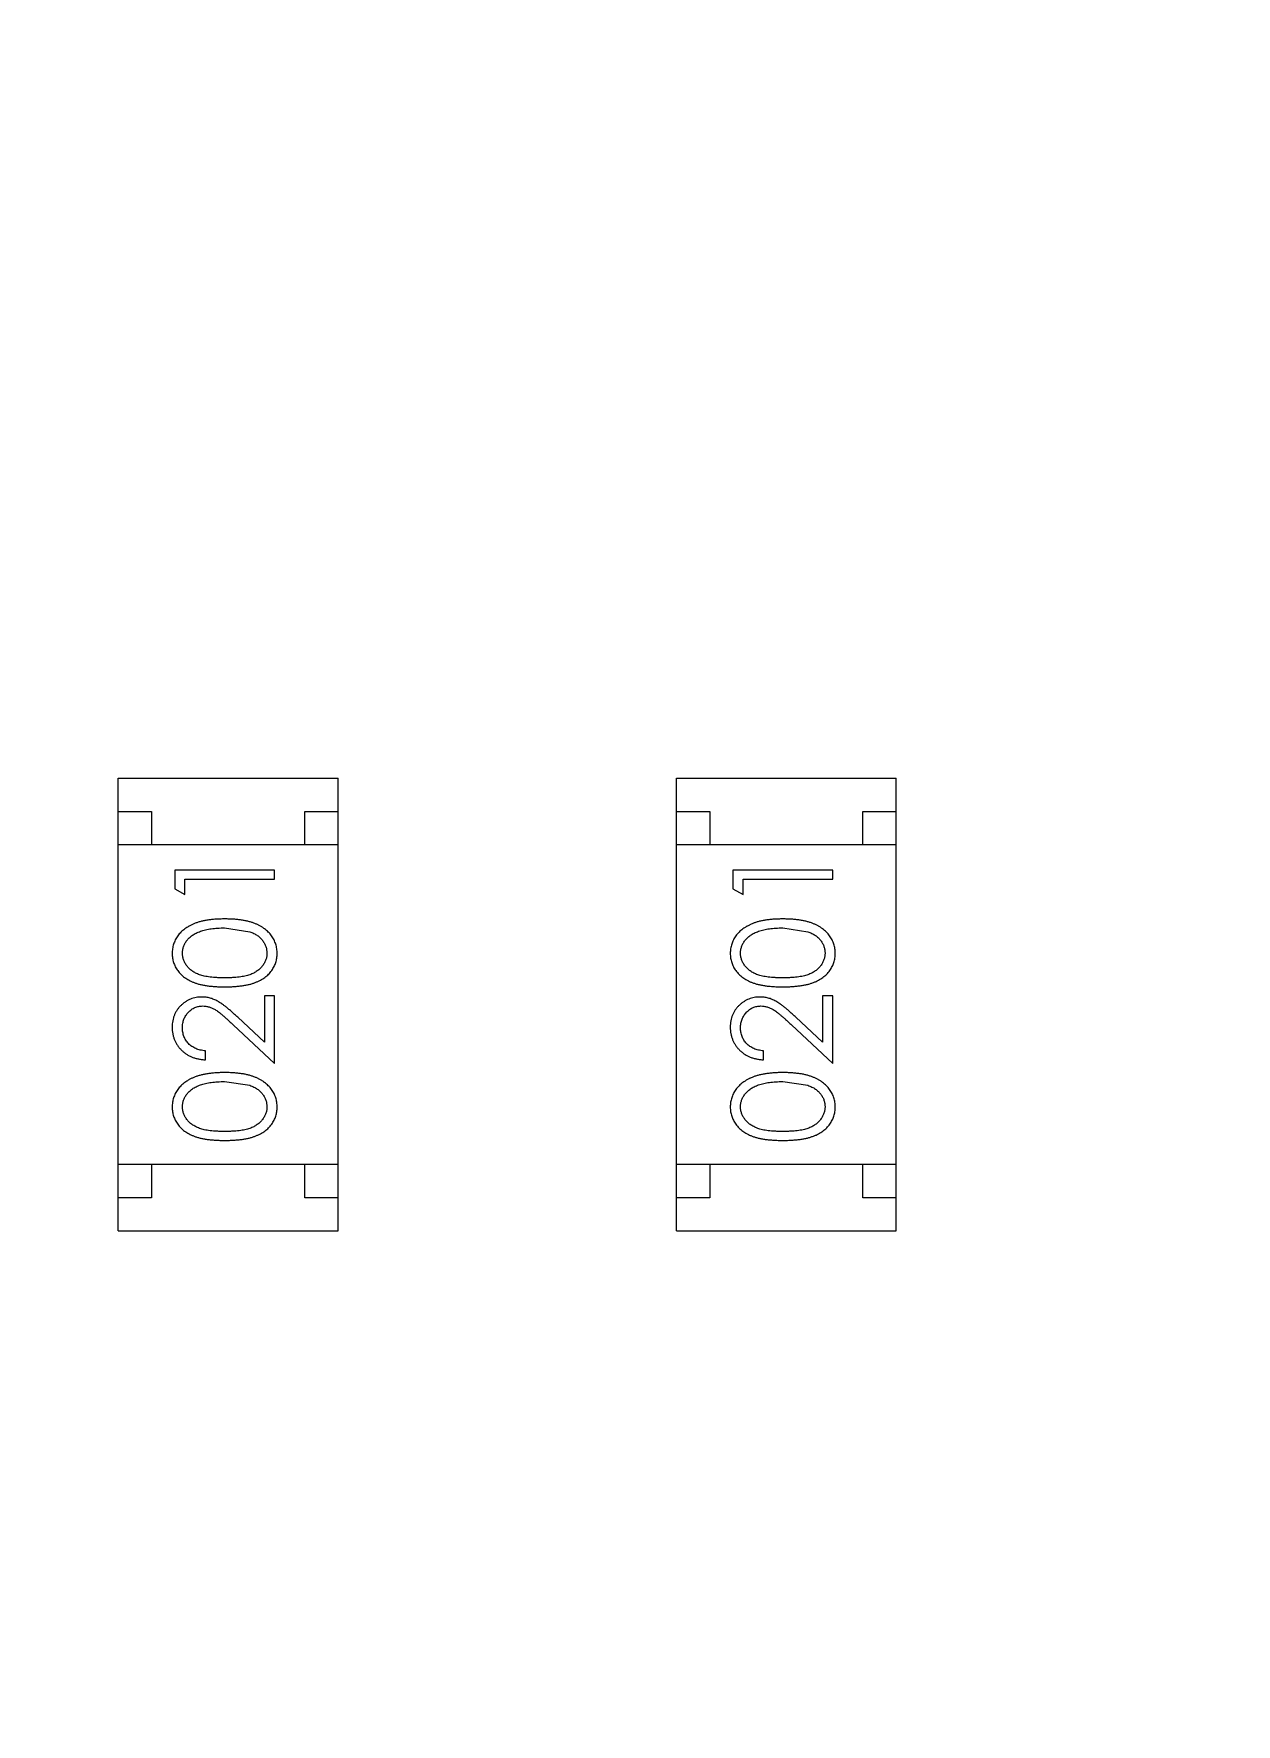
# Model space of a CAD drawing. Header units: inches. Extents: x 398 to 599, y 40 to 151.
# Drawn here: x 555.28 to 557.085, y 87.242 to 89.782 of the extents above; entities that cross this region are included whole.
import ezdxf

# ---------------------------------------------------------------- set-up
doc = ezdxf.new("R2010")
doc.units = ezdxf.units.IN
doc.header["$LTSCALE"] = 1.21
doc.header["$MEASUREMENT"] = 0
doc.layers.get('0').update_dxf_attribs({"linetype": 'CONTINUOUS'})

msp = doc.modelspace()

# ---------------------------------------------------------------- linework, layer by layer
at = {"color": 7, "linetype": 'Continuous'}
for p, q in [((555.4066, 87.9832), (555.4066, 88.6632)), ((555.4066, 88.6632), (555.7366, 88.6632)), ((555.7366, 87.9832), (555.7366, 88.6632)), ((556.2448, 87.9832), (556.2448, 88.6632)), ((556.2448, 88.6632), (556.5748, 88.6632)), ((556.5748, 87.9832), (556.5748, 88.6632)), ((555.4066, 88.6132), (555.4566, 88.6132)), ((555.4566, 88.6132), (555.4566, 88.5632)), ((555.6866, 88.5632), (555.6866, 88.6132)), ((555.6866, 88.6132), (555.7366, 88.6132)), ((556.2448, 88.6132), (556.2948, 88.6132)), ((556.2948, 88.6132), (556.2948, 88.5632)), ((556.5248, 88.5632), (556.5248, 88.6132)), ((556.5248, 88.6132), (556.5748, 88.6132)), ((555.7366, 88.5632), (555.4066, 88.5632)), ((556.5748, 88.5632), (556.2448, 88.5632)), ((555.4913, 88.525), (555.4913, 88.4973)), ((555.6413, 88.525), (555.4913, 88.525)), ((555.6413, 88.5115), (555.6413, 88.525)), ((556.3295, 88.525), (556.3295, 88.4973)), ((556.4795, 88.525), (556.3295, 88.525)), ((556.4795, 88.5115), (556.4795, 88.525)), ((555.4913, 88.4973), (555.5067, 88.4885)), ((555.5067, 88.4885), (555.5067, 88.5115)), ((555.5067, 88.5115), (555.6413, 88.5115)), ((556.3295, 88.4973), (556.3449, 88.4885)), ((556.3449, 88.4885), (556.3449, 88.5115)), ((556.3449, 88.5115), (556.4795, 88.5115)), ((555.5663, 88.4385), (555.604, 88.4328)), ((556.4045, 88.4385), (556.4422, 88.4328)), ((555.626, 88.3365), (555.626, 88.2667)), ((555.6413, 88.3365), (555.626, 88.3365)), ((555.6413, 88.2346), (555.6413, 88.3365)), ((556.4642, 88.3365), (556.4642, 88.2667)), ((556.4795, 88.3365), (556.4642, 88.3365)), ((556.4795, 88.2346), (556.4795, 88.3365)), ((555.5793, 88.2928), (555.6413, 88.2346)), ((555.626, 88.2667), (555.5859, 88.3043)), ((556.4175, 88.2928), (556.4795, 88.2346)), ((556.4642, 88.2667), (556.4241, 88.3043)), ((555.5375, 88.2404), (555.5375, 88.2538)), ((556.3757, 88.2404), (556.3757, 88.2538)), ((555.5663, 88.2077), (555.604, 88.202)), ((556.4045, 88.2077), (556.4422, 88.202)), ((555.7366, 88.0832), (555.4066, 88.0832)), ((555.4566, 88.0832), (555.4566, 88.0332)), ((555.6866, 88.0332), (555.6866, 88.0832)), ((556.5748, 88.0832), (556.2448, 88.0832)), ((556.2948, 88.0832), (556.2948, 88.0332)), ((556.5248, 88.0332), (556.5248, 88.0832)), ((555.4566, 88.0332), (555.4066, 88.0332)), ((555.7366, 88.0332), (555.6866, 88.0332)), ((556.2948, 88.0332), (556.2448, 88.0332)), ((556.5748, 88.0332), (556.5248, 88.0332)), ((555.4066, 87.9832), (555.7366, 87.9832)), ((556.2448, 87.9832), (556.5748, 87.9832))]:
    msp.add_line(p, q, dxfattribs=at)
for radius, start, end in [(23, 281.22586, 258.77532), (22.75, 294.44334, 241.13427)]:
    msp.add_arc((553.751, 92.925), radius, start, end, dxfattribs=at)
for points, knots in [([(555.5664, 88.4519), (555.5641, 88.4519), (555.5596, 88.4518), (555.553, 88.4516), (555.5468, 88.451), (555.541, 88.4503), (555.5355, 88.4493), (555.5304, 88.4482), (555.5256, 88.4467), (555.5212, 88.4452), (555.5171, 88.4433), (555.5133, 88.4414), (555.5097, 88.4393), (555.5064, 88.4371), (555.5034, 88.4346), (555.5006, 88.4321), (555.4981, 88.4294), (555.4959, 88.4265), (555.4939, 88.4235), (555.4922, 88.4204), (555.4907, 88.4172), (555.4896, 88.414), (555.4886, 88.4106), (555.488, 88.4072), (555.4876, 88.4037), (555.4875, 88.4013), (555.4875, 88.4001)], [0, 0, 0, 0, 0.065278, 0.127205, 0.186168, 0.241675, 0.294115, 0.343609, 0.390387, 0.434463, 0.476646, 0.517002, 0.555936, 0.593716, 0.630057, 0.665601, 0.700745, 0.734917, 0.768681, 0.802087, 0.834849, 0.867433, 0.900138, 0.932806, 0.966212, 1, 1, 1, 1]), ([(555.6452, 88.4001), (555.6452, 88.4013), (555.6451, 88.4037), (555.6447, 88.4072), (555.644, 88.4107), (555.6431, 88.414), (555.6419, 88.4173), (555.6405, 88.4205), (555.6387, 88.4236), (555.6367, 88.4266), (555.6345, 88.4295), (555.6319, 88.4322), (555.6292, 88.4348), (555.6261, 88.4372), (555.6228, 88.4395), (555.6192, 88.4415), (555.6154, 88.4435), (555.6114, 88.4452), (555.607, 88.4468), (555.6022, 88.4482), (555.5971, 88.4493), (555.5917, 88.4503), (555.5859, 88.451), (555.5797, 88.4516), (555.5732, 88.4518), (555.5687, 88.4519), (555.5664, 88.4519)], [0, 0, 0, 0, 0.033824, 0.067298, 0.10028, 0.133019, 0.165736, 0.198792, 0.232372, 0.266409, 0.301016, 0.336196, 0.371972, 0.408574, 0.446394, 0.485225, 0.525372, 0.567224, 0.611081, 0.65775, 0.70702, 0.759235, 0.814484, 0.873227, 0.934937, 1, 1, 1, 1]), ([(556.4046, 88.4519), (556.4023, 88.4519), (556.3978, 88.4518), (556.3912, 88.4516), (556.385, 88.451), (556.3792, 88.4503), (556.3737, 88.4493), (556.3686, 88.4482), (556.3638, 88.4467), (556.3594, 88.4452), (556.3553, 88.4433), (556.3515, 88.4414), (556.3479, 88.4393), (556.3446, 88.4371), (556.3416, 88.4346), (556.3388, 88.4321), (556.3363, 88.4294), (556.3341, 88.4265), (556.3321, 88.4235), (556.3304, 88.4204), (556.3289, 88.4172), (556.3278, 88.414), (556.3268, 88.4106), (556.3262, 88.4072), (556.3258, 88.4037), (556.3257, 88.4013), (556.3257, 88.4001)], [0, 0, 0, 0, 0.065278, 0.127205, 0.186168, 0.241675, 0.294115, 0.343609, 0.390387, 0.434463, 0.476646, 0.517002, 0.555936, 0.593716, 0.630057, 0.665601, 0.700745, 0.734917, 0.768681, 0.802087, 0.834849, 0.867433, 0.900138, 0.932806, 0.966212, 1, 1, 1, 1]), ([(556.4834, 88.4001), (556.4834, 88.4013), (556.4833, 88.4037), (556.4829, 88.4072), (556.4822, 88.4107), (556.4813, 88.414), (556.4801, 88.4173), (556.4786, 88.4205), (556.4769, 88.4236), (556.4749, 88.4266), (556.4727, 88.4295), (556.4701, 88.4322), (556.4674, 88.4348), (556.4643, 88.4372), (556.461, 88.4395), (556.4574, 88.4415), (556.4536, 88.4435), (556.4496, 88.4452), (556.4452, 88.4468), (556.4404, 88.4482), (556.4353, 88.4493), (556.4299, 88.4503), (556.4241, 88.451), (556.4179, 88.4516), (556.4114, 88.4518), (556.4069, 88.4519), (556.4046, 88.4519)], [0, 0, 0, 0, 0.033824, 0.067298, 0.10028, 0.133019, 0.165736, 0.198792, 0.232372, 0.266409, 0.301016, 0.336196, 0.371972, 0.408574, 0.446394, 0.485225, 0.525372, 0.567224, 0.611081, 0.65775, 0.70702, 0.759235, 0.814484, 0.873227, 0.934937, 1, 1, 1, 1]), ([(555.5029, 88.4006), (555.503, 88.4022), (555.5031, 88.4055), (555.5044, 88.4104), (555.5065, 88.415), (555.5089, 88.4188), (555.5112, 88.4217), (555.5132, 88.4237), (555.5154, 88.4257), (555.5179, 88.4275), (555.5206, 88.4291), (555.5235, 88.4307), (555.5267, 88.4321), (555.5301, 88.4335), (555.5338, 88.4346), (555.5377, 88.4357), (555.5419, 88.4365), (555.5463, 88.4373), (555.5509, 88.4378), (555.5558, 88.4382), (555.561, 88.4384), (555.5645, 88.4384), (555.5663, 88.4385)], [0, 0, 0, 0, 0.059689, 0.119507, 0.181075, 0.246162, 0.279894, 0.314468, 0.350403, 0.387474, 0.426147, 0.466624, 0.508745, 0.553328, 0.600058, 0.649177, 0.700552, 0.754894, 0.811825, 0.871514, 0.934319, 1, 1, 1, 1]), ([(555.604, 88.4328), (555.6051, 88.4324), (555.6071, 88.4316), (555.6101, 88.4303), (555.6128, 88.4288), (555.6153, 88.4272), (555.6176, 88.4255), (555.6198, 88.4236), (555.6217, 88.4216), (555.6239, 88.4188), (555.6263, 88.4151), (555.6283, 88.4104), (555.6296, 88.4056), (555.6297, 88.4023), (555.6298, 88.4006)], [0, 0, 0, 0, 0.075949, 0.148549, 0.218996, 0.286119, 0.351826, 0.416074, 0.478265, 0.540325, 0.660405, 0.774606, 0.887187, 1, 1, 1, 1]), ([(556.3411, 88.4006), (556.3412, 88.4022), (556.3413, 88.4055), (556.3426, 88.4104), (556.3447, 88.415), (556.3471, 88.4188), (556.3493, 88.4217), (556.3514, 88.4237), (556.3536, 88.4257), (556.3561, 88.4275), (556.3588, 88.4291), (556.3617, 88.4307), (556.3649, 88.4321), (556.3683, 88.4335), (556.372, 88.4346), (556.3759, 88.4357), (556.3801, 88.4365), (556.3845, 88.4373), (556.3891, 88.4378), (556.394, 88.4382), (556.3992, 88.4384), (556.4027, 88.4384), (556.4045, 88.4385)], [0, 0, 0, 0, 0.059689, 0.119507, 0.181075, 0.246162, 0.279894, 0.314468, 0.350403, 0.387474, 0.426147, 0.466624, 0.508745, 0.553328, 0.600058, 0.649177, 0.700552, 0.754894, 0.811825, 0.871514, 0.934319, 1, 1, 1, 1]), ([(556.4422, 88.4328), (556.4433, 88.4324), (556.4453, 88.4316), (556.4483, 88.4303), (556.451, 88.4288), (556.4535, 88.4272), (556.4558, 88.4255), (556.458, 88.4236), (556.4599, 88.4216), (556.4621, 88.4188), (556.4645, 88.4151), (556.4665, 88.4104), (556.4678, 88.4056), (556.4679, 88.4023), (556.468, 88.4006)], [0, 0, 0, 0, 0.075949, 0.148549, 0.218996, 0.286119, 0.351826, 0.416074, 0.478265, 0.540325, 0.660405, 0.774606, 0.887187, 1, 1, 1, 1]), ([(555.4875, 88.4001), (555.4875, 88.399), (555.4876, 88.3966), (555.488, 88.3932), (555.4886, 88.3898), (555.4896, 88.3865), (555.4907, 88.3833), (555.4922, 88.3802), (555.4939, 88.3772), (555.4958, 88.3742), (555.4981, 88.3714), (555.5005, 88.3687), (555.5032, 88.3663), (555.5062, 88.3639), (555.5094, 88.3618), (555.5128, 88.3598), (555.5165, 88.3579), (555.5205, 88.3563), (555.5248, 88.3548), (555.5295, 88.3535), (555.5346, 88.3524), (555.5402, 88.3515), (555.5461, 88.3508), (555.5525, 88.3503), (555.5593, 88.35), (555.564, 88.35), (555.5664, 88.35)], [0, 0, 0, 0, 0.033742, 0.066533, 0.099153, 0.13154, 0.164087, 0.196563, 0.229707, 0.263315, 0.297504, 0.331686, 0.366482, 0.4021, 0.438958, 0.476748, 0.515985, 0.556589, 0.599519, 0.645765, 0.695487, 0.748721, 0.805687, 0.866754, 0.931405, 1, 1, 1, 1]), ([(555.5663, 88.3635), (555.5643, 88.3635), (555.5604, 88.3635), (555.5548, 88.3637), (555.5495, 88.3641), (555.5446, 88.3646), (555.54, 88.3652), (555.5359, 88.366), (555.5321, 88.3669), (555.5287, 88.368), (555.5256, 88.3693), (555.5227, 88.3706), (555.52, 88.3721), (555.5175, 88.3738), (555.5152, 88.3755), (555.5131, 88.3774), (555.5111, 88.3794), (555.5089, 88.3823), (555.5065, 88.386), (555.5044, 88.3907), (555.5031, 88.3956), (555.503, 88.3989), (555.5029, 88.4006)], [0, 0, 0, 0, 0.073302, 0.142286, 0.206253, 0.266017, 0.321612, 0.372532, 0.419497, 0.462398, 0.502825, 0.541489, 0.579034, 0.615143, 0.650298, 0.684912, 0.718701, 0.752189, 0.817245, 0.879117, 0.939613, 1, 1, 1, 1]), ([(555.6298, 88.4006), (555.6297, 88.3989), (555.6296, 88.3956), (555.6283, 88.3908), (555.6262, 88.386), (555.6238, 88.3823), (555.6215, 88.3794), (555.6196, 88.3774), (555.6174, 88.3755), (555.6151, 88.3737), (555.6126, 88.3721), (555.6099, 88.3706), (555.607, 88.3692), (555.6039, 88.368), (555.6005, 88.3669), (555.5967, 88.366), (555.5926, 88.3652), (555.588, 88.3645), (555.5832, 88.3641), (555.5779, 88.3637), (555.5722, 88.3635), (555.5683, 88.3635), (555.5663, 88.3635)], [0, 0, 0, 0, 0.060034, 0.120278, 0.182348, 0.247919, 0.281641, 0.315701, 0.350322, 0.385703, 0.421819, 0.459196, 0.497866, 0.538301, 0.58121, 0.628183, 0.679403, 0.734699, 0.794074, 0.858416, 0.927049, 1, 1, 1, 1]), ([(555.5664, 88.35), (555.5688, 88.35), (555.5734, 88.35), (555.5802, 88.3503), (555.5865, 88.3508), (555.5925, 88.3516), (555.598, 88.3525), (555.6032, 88.3535), (555.6079, 88.3548), (555.6122, 88.3564), (555.6162, 88.3581), (555.6199, 88.3599), (555.6234, 88.3619), (555.6266, 88.3641), (555.6296, 88.3664), (555.6323, 88.3689), (555.6348, 88.3715), (555.637, 88.3743), (555.6389, 88.3772), (555.6406, 88.3803), (555.642, 88.3833), (555.6431, 88.3866), (555.6441, 88.3898), (555.6447, 88.3932), (555.6451, 88.3966), (555.6452, 88.399), (555.6452, 88.4001)], [0, 0, 0, 0, 0.068113, 0.132564, 0.193427, 0.250218, 0.303569, 0.353576, 0.400235, 0.443586, 0.484619, 0.524292, 0.56238, 0.599049, 0.63494, 0.669782, 0.704009, 0.737842, 0.771098, 0.803896, 0.836415, 0.868639, 0.900715, 0.933378, 0.966213, 1, 1, 1, 1]), ([(556.3257, 88.4001), (556.3257, 88.399), (556.3257, 88.3966), (556.3262, 88.3932), (556.3268, 88.3898), (556.3278, 88.3865), (556.3289, 88.3833), (556.3304, 88.3802), (556.3321, 88.3772), (556.334, 88.3742), (556.3363, 88.3714), (556.3387, 88.3687), (556.3414, 88.3663), (556.3444, 88.3639), (556.3476, 88.3618), (556.351, 88.3598), (556.3547, 88.3579), (556.3587, 88.3563), (556.363, 88.3548), (556.3677, 88.3535), (556.3728, 88.3524), (556.3784, 88.3515), (556.3843, 88.3508), (556.3907, 88.3503), (556.3975, 88.35), (556.4022, 88.35), (556.4046, 88.35)], [0, 0, 0, 0, 0.033742, 0.066533, 0.099153, 0.13154, 0.164087, 0.196563, 0.229707, 0.263315, 0.297504, 0.331686, 0.366482, 0.4021, 0.438958, 0.476748, 0.515985, 0.556589, 0.599519, 0.645765, 0.695487, 0.748721, 0.805687, 0.866754, 0.931405, 1, 1, 1, 1]), ([(556.4045, 88.3635), (556.4025, 88.3635), (556.3986, 88.3635), (556.393, 88.3637), (556.3877, 88.3641), (556.3828, 88.3646), (556.3782, 88.3652), (556.3741, 88.366), (556.3703, 88.3669), (556.3669, 88.368), (556.3638, 88.3693), (556.3609, 88.3706), (556.3582, 88.3721), (556.3557, 88.3738), (556.3534, 88.3755), (556.3513, 88.3774), (556.3493, 88.3794), (556.3471, 88.3823), (556.3447, 88.386), (556.3426, 88.3907), (556.3413, 88.3956), (556.3412, 88.3989), (556.3411, 88.4006)], [0, 0, 0, 0, 0.073302, 0.142286, 0.206253, 0.266017, 0.321612, 0.372532, 0.419497, 0.462398, 0.502825, 0.541489, 0.579034, 0.615143, 0.650298, 0.684912, 0.718701, 0.752189, 0.817245, 0.879117, 0.939613, 1, 1, 1, 1]), ([(556.468, 88.4006), (556.4679, 88.3989), (556.4677, 88.3956), (556.4664, 88.3908), (556.4644, 88.386), (556.462, 88.3823), (556.4597, 88.3794), (556.4578, 88.3774), (556.4556, 88.3755), (556.4533, 88.3737), (556.4508, 88.3721), (556.4481, 88.3706), (556.4452, 88.3692), (556.4421, 88.368), (556.4387, 88.3669), (556.4349, 88.366), (556.4308, 88.3652), (556.4262, 88.3645), (556.4213, 88.3641), (556.4161, 88.3637), (556.4104, 88.3635), (556.4065, 88.3635), (556.4045, 88.3635)], [0, 0, 0, 0, 0.060034, 0.120278, 0.182348, 0.247919, 0.281641, 0.315701, 0.350322, 0.385703, 0.421819, 0.459196, 0.497866, 0.538301, 0.58121, 0.628183, 0.679403, 0.734699, 0.794074, 0.858416, 0.927049, 1, 1, 1, 1]), ([(556.4046, 88.35), (556.407, 88.35), (556.4116, 88.35), (556.4184, 88.3503), (556.4247, 88.3508), (556.4307, 88.3516), (556.4362, 88.3525), (556.4414, 88.3535), (556.4461, 88.3548), (556.4504, 88.3564), (556.4544, 88.3581), (556.4581, 88.3599), (556.4616, 88.3619), (556.4648, 88.3641), (556.4678, 88.3664), (556.4705, 88.3689), (556.4729, 88.3715), (556.4751, 88.3743), (556.4771, 88.3772), (556.4788, 88.3803), (556.4802, 88.3833), (556.4813, 88.3866), (556.4823, 88.3898), (556.4829, 88.3932), (556.4833, 88.3966), (556.4834, 88.399), (556.4834, 88.4001)], [0, 0, 0, 0, 0.068113, 0.132564, 0.193427, 0.250218, 0.303569, 0.353576, 0.400235, 0.443586, 0.484619, 0.524292, 0.56238, 0.599049, 0.63494, 0.669782, 0.704009, 0.737842, 0.771098, 0.803896, 0.836415, 0.868639, 0.900715, 0.933378, 0.966213, 1, 1, 1, 1]), ([(555.5321, 88.3346), (555.5306, 88.3346), (555.5277, 88.3345), (555.5234, 88.3339), (555.5192, 88.3329), (555.5152, 88.3316), (555.5114, 88.3298), (555.5077, 88.3276), (555.5041, 88.3251), (555.5007, 88.3221), (555.4976, 88.3189), (555.4949, 88.3154), (555.4926, 88.3116), (555.4907, 88.3076), (555.4893, 88.3034), (555.4883, 88.2989), (555.4876, 88.2942), (555.4875, 88.2909), (555.4875, 88.2893)], [0, 0, 0, 0, 0.06271, 0.123347, 0.183401, 0.242828, 0.302097, 0.36242, 0.423725, 0.487032, 0.550491, 0.612709, 0.674265, 0.73617, 0.799211, 0.863483, 0.930525, 1, 1, 1, 1]), ([(555.5029, 88.2886), (555.5029, 88.2897), (555.503, 88.2919), (555.5034, 88.2952), (555.5041, 88.2983), (555.5051, 88.3012), (555.5063, 88.3041), (555.5079, 88.3068), (555.5097, 88.3093), (555.5118, 88.3117), (555.5141, 88.3139), (555.5165, 88.3159), (555.519, 88.3175), (555.5217, 88.3189), (555.5244, 88.3199), (555.5273, 88.3206), (555.5302, 88.3211), (555.5323, 88.3211), (555.5333, 88.3212)], [0, 0, 0, 0, 0.068027, 0.133505, 0.19695, 0.26027, 0.322741, 0.384982, 0.448465, 0.513424, 0.578224, 0.640011, 0.700094, 0.760067, 0.819012, 0.877878, 0.938035, 1, 1, 1, 1]), ([(555.5859, 88.3043), (555.5844, 88.3057), (555.5814, 88.3085), (555.577, 88.3124), (555.5729, 88.316), (555.569, 88.3192), (555.5654, 88.322), (555.562, 88.3245), (555.5589, 88.3266), (555.555, 88.3289), (555.5503, 88.3312), (555.5444, 88.3332), (555.5383, 88.3344), (555.5342, 88.3345), (555.5321, 88.3346)], [0, 0, 0, 0, 0.09953, 0.192079, 0.277712, 0.357454, 0.429648, 0.495771, 0.555538, 0.608657, 0.707578, 0.804328, 0.901298, 1, 1, 1, 1]), ([(555.5333, 88.3212), (555.5349, 88.3211), (555.5381, 88.321), (555.5429, 88.3199), (555.5476, 88.3182), (555.5514, 88.3162), (555.5545, 88.3142), (555.5572, 88.3123), (555.5601, 88.31), (555.5634, 88.3073), (555.5669, 88.3042), (555.5708, 88.3008), (555.5749, 88.2969), (555.5778, 88.2942), (555.5793, 88.2928)], [0, 0, 0, 0, 0.088014, 0.174976, 0.2638, 0.355443, 0.406413, 0.465519, 0.533076, 0.609353, 0.693899, 0.787171, 0.889197, 1, 1, 1, 1]), ([(556.3703, 88.3346), (556.3688, 88.3346), (556.3659, 88.3345), (556.3616, 88.3339), (556.3574, 88.3329), (556.3534, 88.3316), (556.3496, 88.3298), (556.3459, 88.3276), (556.3423, 88.3251), (556.3389, 88.3221), (556.3358, 88.3189), (556.3331, 88.3154), (556.3308, 88.3116), (556.3289, 88.3076), (556.3275, 88.3034), (556.3265, 88.2989), (556.3258, 88.2942), (556.3257, 88.2909), (556.3257, 88.2893)], [0, 0, 0, 0, 0.06271, 0.123347, 0.183401, 0.242828, 0.302097, 0.36242, 0.423725, 0.487032, 0.550491, 0.612709, 0.674265, 0.73617, 0.799211, 0.863483, 0.930525, 1, 1, 1, 1]), ([(556.3411, 88.2886), (556.3411, 88.2897), (556.3412, 88.2919), (556.3416, 88.2952), (556.3423, 88.2983), (556.3433, 88.3012), (556.3445, 88.3041), (556.3461, 88.3068), (556.3479, 88.3093), (556.35, 88.3117), (556.3523, 88.3139), (556.3547, 88.3159), (556.3572, 88.3175), (556.3599, 88.3189), (556.3626, 88.3199), (556.3655, 88.3206), (556.3684, 88.3211), (556.3705, 88.3211), (556.3715, 88.3212)], [0, 0, 0, 0, 0.068027, 0.133505, 0.19695, 0.26027, 0.322741, 0.384982, 0.448465, 0.513424, 0.578224, 0.640011, 0.700094, 0.760067, 0.819012, 0.877878, 0.938035, 1, 1, 1, 1]), ([(556.4241, 88.3043), (556.4226, 88.3057), (556.4196, 88.3085), (556.4152, 88.3124), (556.4111, 88.316), (556.4072, 88.3192), (556.4036, 88.322), (556.4002, 88.3245), (556.3971, 88.3266), (556.3932, 88.3289), (556.3885, 88.3312), (556.3826, 88.3332), (556.3765, 88.3344), (556.3724, 88.3345), (556.3703, 88.3346)], [0, 0, 0, 0, 0.09953, 0.192079, 0.277712, 0.357454, 0.429648, 0.495771, 0.555538, 0.608657, 0.707578, 0.804328, 0.901298, 1, 1, 1, 1]), ([(556.3715, 88.3212), (556.3731, 88.3211), (556.3763, 88.321), (556.3811, 88.3199), (556.3858, 88.3182), (556.3896, 88.3162), (556.3927, 88.3142), (556.3954, 88.3123), (556.3983, 88.31), (556.4016, 88.3073), (556.4051, 88.3042), (556.409, 88.3008), (556.4131, 88.2969), (556.416, 88.2942), (556.4175, 88.2928)], [0, 0, 0, 0, 0.088014, 0.174976, 0.2638, 0.355443, 0.406413, 0.465519, 0.533076, 0.609353, 0.693899, 0.787171, 0.889197, 1, 1, 1, 1]), ([(555.4875, 88.2893), (555.4875, 88.2876), (555.4876, 88.2843), (555.4883, 88.2795), (555.4894, 88.2749), (555.4909, 88.2704), (555.4929, 88.2662), (555.4953, 88.2622), (555.4982, 88.2584), (555.5015, 88.2548), (555.5051, 88.2516), (555.509, 88.2487), (555.5132, 88.2463), (555.5176, 88.2442), (555.5222, 88.2426), (555.5271, 88.2415), (555.5322, 88.2406), (555.5357, 88.2405), (555.5375, 88.2404)], [0, 0, 0, 0, 0.06445, 0.126725, 0.187421, 0.247417, 0.306749, 0.366595, 0.427749, 0.490235, 0.553031, 0.614805, 0.676505, 0.738096, 0.801021, 0.864897, 0.931209, 1, 1, 1, 1]), ([(555.5375, 88.2538), (555.5362, 88.254), (555.5336, 88.2542), (555.5298, 88.255), (555.5262, 88.2559), (555.5229, 88.2571), (555.5198, 88.2587), (555.517, 88.2604), (555.5143, 88.2624), (555.5119, 88.2647), (555.5098, 88.2671), (555.5079, 88.2697), (555.5064, 88.2725), (555.5051, 88.2754), (555.5041, 88.2785), (555.5034, 88.2818), (555.503, 88.2851), (555.5029, 88.2874), (555.5029, 88.2886)], [0, 0, 0, 0, 0.073648, 0.143686, 0.210962, 0.275557, 0.338064, 0.399311, 0.4594, 0.51934, 0.579024, 0.637809, 0.695959, 0.754122, 0.813113, 0.873453, 0.935561, 1, 1, 1, 1]), ([(556.3257, 88.2893), (556.3257, 88.2876), (556.3258, 88.2843), (556.3265, 88.2795), (556.3276, 88.2749), (556.3291, 88.2704), (556.3311, 88.2662), (556.3335, 88.2622), (556.3364, 88.2584), (556.3397, 88.2548), (556.3433, 88.2516), (556.3472, 88.2487), (556.3514, 88.2463), (556.3558, 88.2442), (556.3604, 88.2426), (556.3653, 88.2415), (556.3704, 88.2406), (556.3739, 88.2405), (556.3757, 88.2404)], [0, 0, 0, 0, 0.06445, 0.126725, 0.187421, 0.247417, 0.306749, 0.366595, 0.427749, 0.490235, 0.553031, 0.614805, 0.676505, 0.738096, 0.801021, 0.864897, 0.931209, 1, 1, 1, 1]), ([(556.3757, 88.2538), (556.3744, 88.254), (556.3717, 88.2542), (556.368, 88.255), (556.3644, 88.2559), (556.3611, 88.2571), (556.358, 88.2587), (556.3552, 88.2604), (556.3525, 88.2624), (556.3501, 88.2647), (556.348, 88.2671), (556.3461, 88.2697), (556.3446, 88.2725), (556.3433, 88.2754), (556.3423, 88.2785), (556.3416, 88.2818), (556.3412, 88.2851), (556.3411, 88.2874), (556.3411, 88.2886)], [0, 0, 0, 0, 0.073648, 0.143686, 0.210962, 0.275557, 0.338064, 0.399311, 0.4594, 0.51934, 0.579024, 0.637809, 0.695959, 0.754122, 0.813113, 0.873453, 0.935561, 1, 1, 1, 1]), ([(555.5664, 88.2212), (555.5641, 88.2211), (555.5596, 88.2211), (555.553, 88.2208), (555.5468, 88.2202), (555.541, 88.2195), (555.5355, 88.2185), (555.5304, 88.2174), (555.5256, 88.216), (555.5212, 88.2144), (555.5171, 88.2126), (555.5133, 88.2106), (555.5097, 88.2085), (555.5064, 88.2063), (555.5034, 88.2039), (555.5006, 88.2013), (555.4981, 88.1986), (555.4959, 88.1957), (555.4939, 88.1927), (555.4922, 88.1896), (555.4907, 88.1865), (555.4896, 88.1832), (555.4886, 88.1799), (555.488, 88.1765), (555.4876, 88.1729), (555.4875, 88.1706), (555.4875, 88.1694)], [0, 0, 0, 0, 0.065278, 0.127205, 0.186168, 0.241675, 0.294115, 0.343609, 0.390387, 0.434463, 0.476646, 0.517002, 0.555936, 0.593716, 0.630057, 0.665601, 0.700745, 0.734917, 0.768681, 0.802087, 0.834849, 0.867433, 0.900138, 0.932806, 0.966212, 1, 1, 1, 1]), ([(555.6452, 88.1694), (555.6452, 88.1706), (555.6451, 88.1729), (555.6447, 88.1765), (555.644, 88.1799), (555.6431, 88.1832), (555.6419, 88.1865), (555.6405, 88.1897), (555.6387, 88.1928), (555.6367, 88.1958), (555.6345, 88.1987), (555.6319, 88.2014), (555.6292, 88.204), (555.6261, 88.2064), (555.6228, 88.2087), (555.6192, 88.2108), (555.6154, 88.2127), (555.6114, 88.2145), (555.607, 88.2161), (555.6022, 88.2174), (555.5971, 88.2186), (555.5917, 88.2195), (555.5859, 88.2202), (555.5797, 88.2208), (555.5732, 88.2211), (555.5687, 88.2211), (555.5664, 88.2212)], [0, 0, 0, 0, 0.033824, 0.067298, 0.10028, 0.133019, 0.165736, 0.198792, 0.232372, 0.266409, 0.301016, 0.336196, 0.371972, 0.408574, 0.446394, 0.485225, 0.525372, 0.567224, 0.611081, 0.65775, 0.70702, 0.759235, 0.814484, 0.873227, 0.934937, 1, 1, 1, 1]), ([(556.4046, 88.2212), (556.4023, 88.2211), (556.3978, 88.2211), (556.3912, 88.2208), (556.385, 88.2202), (556.3792, 88.2195), (556.3737, 88.2185), (556.3686, 88.2174), (556.3638, 88.216), (556.3594, 88.2144), (556.3553, 88.2126), (556.3515, 88.2106), (556.3479, 88.2085), (556.3446, 88.2063), (556.3416, 88.2039), (556.3388, 88.2013), (556.3363, 88.1986), (556.3341, 88.1957), (556.3321, 88.1927), (556.3304, 88.1896), (556.3289, 88.1865), (556.3278, 88.1832), (556.3268, 88.1799), (556.3262, 88.1765), (556.3258, 88.1729), (556.3257, 88.1706), (556.3257, 88.1694)], [0, 0, 0, 0, 0.065278, 0.127205, 0.186168, 0.241675, 0.294115, 0.343609, 0.390387, 0.434463, 0.476646, 0.517002, 0.555936, 0.593716, 0.630057, 0.665601, 0.700745, 0.734917, 0.768681, 0.802087, 0.834849, 0.867433, 0.900138, 0.932806, 0.966212, 1, 1, 1, 1]), ([(556.4834, 88.1694), (556.4834, 88.1706), (556.4833, 88.1729), (556.4829, 88.1765), (556.4822, 88.1799), (556.4813, 88.1832), (556.4801, 88.1865), (556.4786, 88.1897), (556.4769, 88.1928), (556.4749, 88.1958), (556.4727, 88.1987), (556.4701, 88.2014), (556.4674, 88.204), (556.4643, 88.2064), (556.461, 88.2087), (556.4574, 88.2108), (556.4536, 88.2127), (556.4496, 88.2145), (556.4452, 88.2161), (556.4404, 88.2174), (556.4353, 88.2186), (556.4299, 88.2195), (556.4241, 88.2202), (556.4179, 88.2208), (556.4114, 88.2211), (556.4069, 88.2211), (556.4046, 88.2212)], [0, 0, 0, 0, 0.033824, 0.067298, 0.10028, 0.133019, 0.165736, 0.198792, 0.232372, 0.266409, 0.301016, 0.336196, 0.371972, 0.408574, 0.446394, 0.485225, 0.525372, 0.567224, 0.611081, 0.65775, 0.70702, 0.759235, 0.814484, 0.873227, 0.934937, 1, 1, 1, 1]), ([(555.5029, 88.1698), (555.503, 88.1715), (555.5031, 88.1748), (555.5044, 88.1796), (555.5065, 88.1843), (555.5089, 88.188), (555.5112, 88.1909), (555.5132, 88.1929), (555.5154, 88.1949), (555.5179, 88.1967), (555.5206, 88.1984), (555.5235, 88.1999), (555.5267, 88.2014), (555.5301, 88.2027), (555.5338, 88.2039), (555.5377, 88.2049), (555.5419, 88.2057), (555.5463, 88.2065), (555.5509, 88.207), (555.5558, 88.2074), (555.561, 88.2076), (555.5645, 88.2077), (555.5663, 88.2077)], [0, 0, 0, 0, 0.059689, 0.119507, 0.181075, 0.246162, 0.279894, 0.314468, 0.350403, 0.387474, 0.426147, 0.466624, 0.508745, 0.553328, 0.600058, 0.649177, 0.700552, 0.754894, 0.811825, 0.871514, 0.934319, 1, 1, 1, 1]), ([(555.604, 88.202), (555.6051, 88.2016), (555.6071, 88.2009), (555.6101, 88.1995), (555.6128, 88.1981), (555.6153, 88.1965), (555.6176, 88.1947), (555.6198, 88.1929), (555.6217, 88.1909), (555.6239, 88.1881), (555.6263, 88.1844), (555.6283, 88.1797), (555.6296, 88.1748), (555.6297, 88.1715), (555.6298, 88.1698)], [0, 0, 0, 0, 0.075949, 0.148549, 0.218996, 0.286119, 0.351826, 0.416074, 0.478265, 0.540325, 0.660405, 0.774606, 0.887187, 1, 1, 1, 1]), ([(556.3411, 88.1698), (556.3412, 88.1715), (556.3413, 88.1748), (556.3426, 88.1796), (556.3447, 88.1843), (556.3471, 88.188), (556.3493, 88.1909), (556.3514, 88.1929), (556.3536, 88.1949), (556.3561, 88.1967), (556.3588, 88.1984), (556.3617, 88.1999), (556.3649, 88.2014), (556.3683, 88.2027), (556.372, 88.2039), (556.3759, 88.2049), (556.3801, 88.2057), (556.3845, 88.2065), (556.3891, 88.207), (556.394, 88.2074), (556.3992, 88.2076), (556.4027, 88.2077), (556.4045, 88.2077)], [0, 0, 0, 0, 0.059689, 0.119507, 0.181075, 0.246162, 0.279894, 0.314468, 0.350403, 0.387474, 0.426147, 0.466624, 0.508745, 0.553328, 0.600058, 0.649177, 0.700552, 0.754894, 0.811825, 0.871514, 0.934319, 1, 1, 1, 1]), ([(556.4422, 88.202), (556.4433, 88.2016), (556.4453, 88.2009), (556.4483, 88.1995), (556.451, 88.1981), (556.4535, 88.1965), (556.4558, 88.1947), (556.458, 88.1929), (556.4599, 88.1909), (556.4621, 88.1881), (556.4645, 88.1844), (556.4665, 88.1797), (556.4678, 88.1748), (556.4679, 88.1715), (556.468, 88.1698)], [0, 0, 0, 0, 0.075949, 0.148549, 0.218996, 0.286119, 0.351826, 0.416074, 0.478265, 0.540325, 0.660405, 0.774606, 0.887187, 1, 1, 1, 1]), ([(555.4875, 88.1694), (555.4875, 88.1682), (555.4876, 88.1659), (555.488, 88.1624), (555.4886, 88.159), (555.4896, 88.1558), (555.4907, 88.1525), (555.4922, 88.1494), (555.4939, 88.1464), (555.4958, 88.1434), (555.4981, 88.1406), (555.5005, 88.138), (555.5032, 88.1355), (555.5062, 88.1332), (555.5094, 88.131), (555.5128, 88.129), (555.5165, 88.1272), (555.5205, 88.1255), (555.5248, 88.124), (555.5295, 88.1227), (555.5346, 88.1216), (555.5402, 88.1208), (555.5461, 88.1201), (555.5525, 88.1196), (555.5593, 88.1193), (555.564, 88.1192), (555.5664, 88.1192)], [0, 0, 0, 0, 0.033742, 0.066533, 0.099153, 0.13154, 0.164087, 0.196563, 0.229707, 0.263315, 0.297504, 0.331686, 0.366482, 0.4021, 0.438958, 0.476748, 0.515985, 0.556589, 0.599519, 0.645765, 0.695487, 0.748721, 0.805687, 0.866754, 0.931405, 1, 1, 1, 1]), ([(555.5663, 88.1327), (555.5643, 88.1327), (555.5604, 88.1327), (555.5548, 88.133), (555.5495, 88.1333), (555.5446, 88.1338), (555.54, 88.1344), (555.5359, 88.1353), (555.5321, 88.1362), (555.5287, 88.1373), (555.5256, 88.1385), (555.5227, 88.1399), (555.52, 88.1414), (555.5175, 88.143), (555.5152, 88.1447), (555.5131, 88.1466), (555.5111, 88.1486), (555.5089, 88.1515), (555.5065, 88.1552), (555.5044, 88.1599), (555.5031, 88.1649), (555.503, 88.1682), (555.5029, 88.1698)], [0, 0, 0, 0, 0.073302, 0.142286, 0.206253, 0.266017, 0.321612, 0.372532, 0.419497, 0.462398, 0.502825, 0.541489, 0.579034, 0.615143, 0.650298, 0.684912, 0.718701, 0.752189, 0.817245, 0.879117, 0.939613, 1, 1, 1, 1]), ([(555.6298, 88.1698), (555.6297, 88.1682), (555.6296, 88.1649), (555.6283, 88.16), (555.6262, 88.1553), (555.6238, 88.1515), (555.6215, 88.1486), (555.6196, 88.1466), (555.6174, 88.1447), (555.6151, 88.1429), (555.6126, 88.1413), (555.6099, 88.1398), (555.607, 88.1385), (555.6039, 88.1372), (555.6005, 88.1361), (555.5967, 88.1352), (555.5926, 88.1345), (555.588, 88.1338), (555.5832, 88.1333), (555.5779, 88.133), (555.5722, 88.1327), (555.5683, 88.1327), (555.5663, 88.1327)], [0, 0, 0, 0, 0.060034, 0.120278, 0.182348, 0.247919, 0.281641, 0.315701, 0.350322, 0.385703, 0.421819, 0.459196, 0.497866, 0.538301, 0.58121, 0.628183, 0.679403, 0.734699, 0.794074, 0.858416, 0.927049, 1, 1, 1, 1]), ([(555.5664, 88.1192), (555.5688, 88.1192), (555.5734, 88.1193), (555.5802, 88.1196), (555.5865, 88.1201), (555.5925, 88.1208), (555.598, 88.1217), (555.6032, 88.1227), (555.6079, 88.1241), (555.6122, 88.1256), (555.6162, 88.1273), (555.6199, 88.1291), (555.6234, 88.1312), (555.6266, 88.1333), (555.6296, 88.1356), (555.6323, 88.1381), (555.6348, 88.1408), (555.637, 88.1436), (555.6389, 88.1465), (555.6406, 88.1495), (555.642, 88.1526), (555.6431, 88.1558), (555.6441, 88.1591), (555.6447, 88.1624), (555.6451, 88.1659), (555.6452, 88.1682), (555.6452, 88.1694)], [0, 0, 0, 0, 0.068113, 0.132564, 0.193427, 0.250218, 0.303569, 0.353576, 0.400235, 0.443586, 0.484619, 0.524292, 0.56238, 0.599049, 0.63494, 0.669782, 0.704009, 0.737842, 0.771098, 0.803896, 0.836415, 0.868639, 0.900715, 0.933378, 0.966213, 1, 1, 1, 1]), ([(556.3257, 88.1694), (556.3257, 88.1682), (556.3257, 88.1659), (556.3262, 88.1624), (556.3268, 88.159), (556.3278, 88.1558), (556.3289, 88.1525), (556.3304, 88.1494), (556.3321, 88.1464), (556.334, 88.1434), (556.3363, 88.1406), (556.3387, 88.138), (556.3414, 88.1355), (556.3444, 88.1332), (556.3476, 88.131), (556.351, 88.129), (556.3547, 88.1272), (556.3587, 88.1255), (556.363, 88.124), (556.3677, 88.1227), (556.3728, 88.1216), (556.3784, 88.1208), (556.3843, 88.1201), (556.3907, 88.1196), (556.3975, 88.1193), (556.4022, 88.1192), (556.4046, 88.1192)], [0, 0, 0, 0, 0.033742, 0.066533, 0.099153, 0.13154, 0.164087, 0.196563, 0.229707, 0.263315, 0.297504, 0.331686, 0.366482, 0.4021, 0.438958, 0.476748, 0.515985, 0.556589, 0.599519, 0.645765, 0.695487, 0.748721, 0.805687, 0.866754, 0.931405, 1, 1, 1, 1]), ([(556.4045, 88.1327), (556.4025, 88.1327), (556.3986, 88.1327), (556.393, 88.133), (556.3877, 88.1333), (556.3828, 88.1338), (556.3782, 88.1344), (556.3741, 88.1353), (556.3703, 88.1362), (556.3669, 88.1373), (556.3638, 88.1385), (556.3609, 88.1399), (556.3582, 88.1414), (556.3557, 88.143), (556.3534, 88.1447), (556.3513, 88.1466), (556.3493, 88.1486), (556.3471, 88.1515), (556.3447, 88.1552), (556.3426, 88.1599), (556.3413, 88.1649), (556.3412, 88.1682), (556.3411, 88.1698)], [0, 0, 0, 0, 0.073302, 0.142286, 0.206253, 0.266017, 0.321612, 0.372532, 0.419497, 0.462398, 0.502825, 0.541489, 0.579034, 0.615143, 0.650298, 0.684912, 0.718701, 0.752189, 0.817245, 0.879117, 0.939613, 1, 1, 1, 1]), ([(556.468, 88.1698), (556.4679, 88.1682), (556.4677, 88.1649), (556.4664, 88.16), (556.4644, 88.1553), (556.462, 88.1515), (556.4597, 88.1486), (556.4578, 88.1466), (556.4556, 88.1447), (556.4533, 88.1429), (556.4508, 88.1413), (556.4481, 88.1398), (556.4452, 88.1385), (556.4421, 88.1372), (556.4387, 88.1361), (556.4349, 88.1352), (556.4308, 88.1345), (556.4262, 88.1338), (556.4213, 88.1333), (556.4161, 88.133), (556.4104, 88.1327), (556.4065, 88.1327), (556.4045, 88.1327)], [0, 0, 0, 0, 0.060034, 0.120278, 0.182348, 0.247919, 0.281641, 0.315701, 0.350322, 0.385703, 0.421819, 0.459196, 0.497866, 0.538301, 0.58121, 0.628183, 0.679403, 0.734699, 0.794074, 0.858416, 0.927049, 1, 1, 1, 1]), ([(556.4046, 88.1192), (556.407, 88.1192), (556.4116, 88.1193), (556.4184, 88.1196), (556.4247, 88.1201), (556.4307, 88.1208), (556.4362, 88.1217), (556.4414, 88.1227), (556.4461, 88.1241), (556.4504, 88.1256), (556.4544, 88.1273), (556.4581, 88.1291), (556.4616, 88.1312), (556.4648, 88.1333), (556.4678, 88.1356), (556.4705, 88.1381), (556.4729, 88.1408), (556.4751, 88.1436), (556.4771, 88.1465), (556.4788, 88.1495), (556.4802, 88.1526), (556.4813, 88.1558), (556.4823, 88.1591), (556.4829, 88.1624), (556.4833, 88.1659), (556.4834, 88.1682), (556.4834, 88.1694)], [0, 0, 0, 0, 0.068113, 0.132564, 0.193427, 0.250218, 0.303569, 0.353576, 0.400235, 0.443586, 0.484619, 0.524292, 0.56238, 0.599049, 0.63494, 0.669782, 0.704009, 0.737842, 0.771098, 0.803896, 0.836415, 0.868639, 0.900715, 0.933378, 0.966213, 1, 1, 1, 1])]:
    msp.add_open_spline(points, degree=3, knots=knots, dxfattribs=at)

doc.saveas('drawing.dxf')
